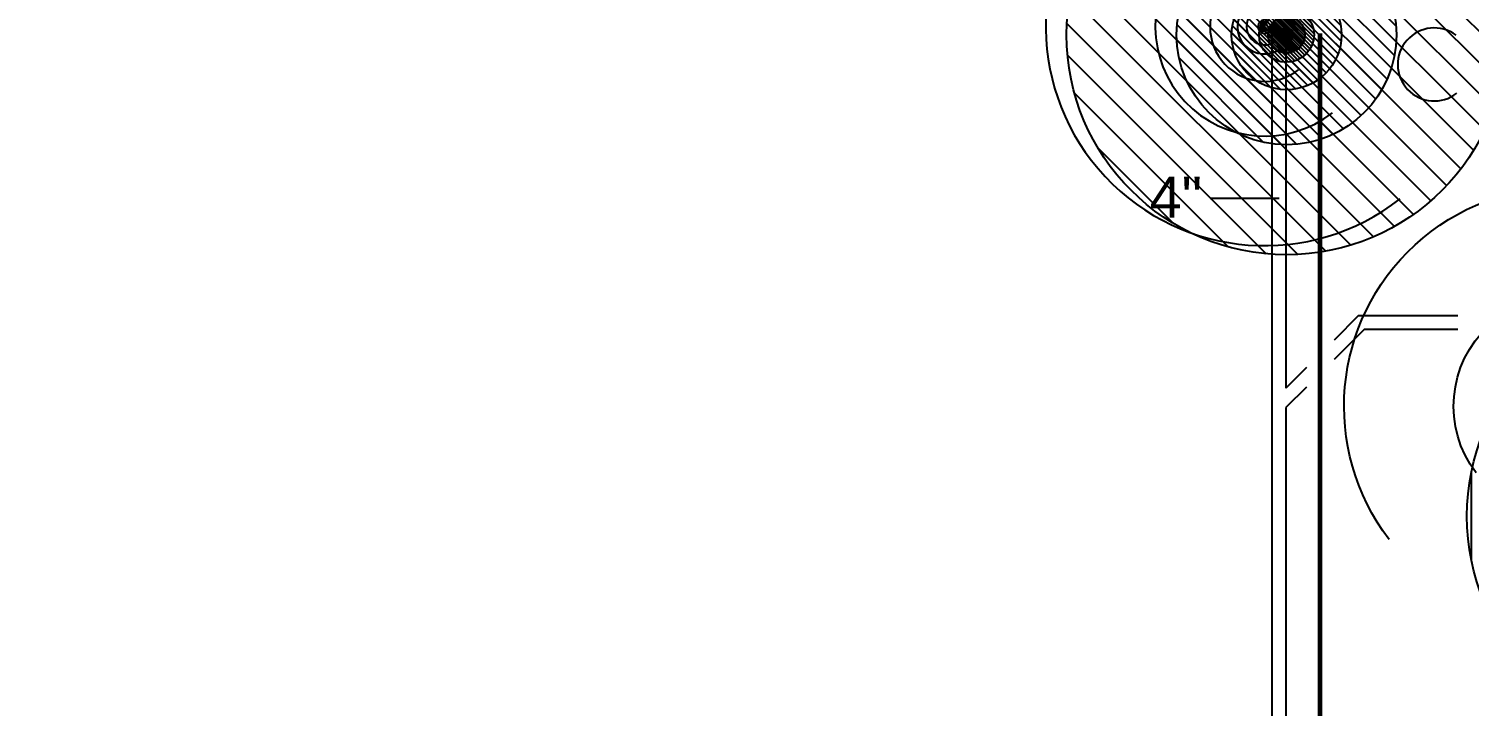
# Model space of a CAD drawing. Extents: x 2104 to 16979, y 4026 to 5124.
# Drawn here: x 8770.6 to 8927.8, y 4906.6 to 4980.5 of the extents above; entities that cross this region are included whole.
import ezdxf
from ezdxf import colors
from ezdxf.entities.mleader import LeaderData, LeaderLine
from ezdxf.math import Vec2, Vec3

# ---------------------------------------------------------------- set-up
doc = ezdxf.new("R2010")
doc.units = 0
doc.header["$LTSCALE"] = 18
doc.header["$MEASUREMENT"] = 0
doc.linetypes.add('VENT', pattern=[0.30000000000000004, 0.2, -0.1])
for name, color, linetype in [('G-ANNO-TEXT', 70, 'Continuous'), ('P-SAN-N', 6, 'Continuous'), ('P-SAN-N @ 1 (1)', 6, 'Continuous'), ('P-SAN-N @ 1 (2)', 6, 'Continuous'), ('P-SAN-N @ 12', 6, 'Continuous'), ('P-SAN-N @ 128', 6, 'Continuous'), ('P-SAN-N @ 16', 6, 'Continuous'), ('P-SAN-N @ 192', 6, 'Continuous'), ('P-SAN-N @ 2', 6, 'Continuous'), ('P-SAN-N @ 24', 6, 'Continuous'), ('P-SAN-N @ 384', 6, 'Continuous'), ('P-SAN-N @ 4', 6, 'Continuous'), ('P-SAN-N @ 48', 6, 'Continuous'), ('P-SAN-N @ 64', 6, 'Continuous'), ('P-SAN-N @ 768', 6, 'Continuous'), ('P-SAN-N @ 8', 6, 'Continuous'), ('P-SAN-N @ 96', 6, 'Continuous'), ('P-SANV-N', 5, 'VENT'), ('P-SANV-N @ 1 (1)', 5, 'VENT'), ('P-SANV-N @ 1 (2)', 5, 'VENT'), ('P-SANV-N @ 12', 5, 'VENT'), ('P-SANV-N @ 128', 5, 'VENT'), ('P-SANV-N @ 16', 5, 'VENT'), ('P-SANV-N @ 192', 5, 'VENT'), ('P-SANV-N @ 2', 5, 'VENT'), ('P-SANV-N @ 24', 5, 'VENT'), ('P-SANV-N @ 384', 5, 'VENT'), ('P-SANV-N @ 4', 5, 'VENT'), ('P-SANV-N @ 48', 5, 'VENT'), ('P-SANV-N @ 64', 5, 'VENT'), ('P-SANV-N @ 768', 5, 'VENT'), ('P-SANV-N @ 8', 5, 'VENT'), ('P-SANV-N @ 96', 5, 'VENT')]:
    doc.layers.add(name, color=color, linetype=linetype)
doc.layers.add('P-CW-N', color=4, linetype='Continuous', lineweight=60)
doc.layers.get('0').freeze()
doc.styles.add('Arial', font='arial.ttf')
doc.dimstyles.new('Loop048', dxfattribs={"dimscale": 0, "dimtxt": 0.09375, "dimasz": 0.03125, "dimexe": 0.0625, "dimexo": 0.0625, "dimgap": 0.09375, "dimtad": 1, "dimdec": 4, "dimzin": 3, "dimdsep": 46, "dimlunit": 4, "dimtxsty": 'Arial', "dimblk": 'OBLIQUE', "dimcen": 0.09375, "dimdle": 0.0625, "dimclrd": 256, "dimclre": 256, "dimclrt": 256, "dimadec": 4, "dimazin": 0, "dimtfac": 0.8, "dimtdec": 4, "dimtix": 1, "dimtofl": 0, "dimtmove": 1, "dimatfit": 0, "dimldrblk": 'LeaderNoteBlock', "dimfxl": 1, "dimfrac": 1, "dimtolj": 1, "dimtzin": 0, "dimlwd": -1, "dimlwe": -1, "dimarcsym": 0})

# ---------------------------------------------------------------- blocks, each defined once
blk = doc.blocks.new('*U7')
h = blk.add_hatch()
h.set_pattern_fill('ANSI31', color=256, scale=0.025, angle=135)
h.set_pattern_definition([(180, (0, 0), (-4.336808689942018e-19, -0.003125), [])])
edge = h.paths.add_edge_path()
edge.add_arc((-3.469446951953614e-18, -6.938893903907228e-18), 0.03125000000000001, 0, 360)
blk.add_circle((0, 0), 0.03125)
blk = doc.blocks.new('*U435')
at = {"layer": 'P-SANV-N @ 1 (1)', "rotation": 270}
blk.add_blockref('*U7', (8951.5, 4927.343581524154), dxfattribs=at)
at = {"layer": 'P-SANV-N @ 1 (2)', "rotation": 270}
blk.add_blockref('*U7', (8951.5, 4927.343581524154), dxfattribs=at)
at = {"layer": 'P-SANV-N @ 12', "xscale": 12, "yscale": 12, "zscale": 12, "rotation": 270}
blk.add_blockref('*U7', (8951.5, 4927.343581524154), dxfattribs=at)
at = {"layer": 'P-SANV-N @ 128', "xscale": 128, "yscale": 128, "zscale": 128, "rotation": 270}
blk.add_blockref('*U7', (8967.5, 4937.5), dxfattribs=at)
at = {"layer": 'P-SANV-N @ 16', "xscale": 16, "yscale": 16, "zscale": 16, "rotation": 270}
blk.add_blockref('*U7', (8951.5, 4927.343581524154), dxfattribs=at)
at = {"layer": 'P-SANV-N @ 192', "xscale": 192, "yscale": 192, "zscale": 192, "rotation": 270}
blk.add_blockref('*U7', (8951.5, 4927.343581524154), dxfattribs=at)
at = {"layer": 'P-SANV-N @ 2', "xscale": 2, "yscale": 2, "zscale": 2, "rotation": 270}
blk.add_blockref('*U7', (8951.5, 4927.343581524154), dxfattribs=at)
at = {"layer": 'P-SANV-N @ 24', "xscale": 24, "yscale": 24, "zscale": 24, "rotation": 270}
blk.add_blockref('*U7', (8951.5, 4927.343581524154), dxfattribs=at)
at = {"layer": 'P-SANV-N @ 384', "xscale": 384, "yscale": 384, "zscale": 384, "rotation": 270}
blk.add_blockref('*U7', (8951.5, 4927.343581524154), dxfattribs=at)
at = {"layer": 'P-SANV-N @ 4', "xscale": 4, "yscale": 4, "zscale": 4, "rotation": 270}
blk.add_blockref('*U7', (8951.5, 4927.343581524154), dxfattribs=at)
at = {"layer": 'P-SANV-N @ 48', "xscale": 48, "yscale": 48, "zscale": 48, "rotation": 270}
blk.add_blockref('*U7', (8928, 5011.5), dxfattribs=at)
at = {"layer": 'P-SANV-N @ 64', "xscale": 64, "yscale": 64, "zscale": 64, "rotation": 270}
blk.add_blockref('*U7', (8951.5, 4927.343581524154), dxfattribs=at)
at = {"layer": 'P-SANV-N @ 768', "xscale": 768, "yscale": 768, "zscale": 768, "rotation": 270}
blk.add_blockref('*U7', (8951.5, 4927.343581524154), dxfattribs=at)
at = {"layer": 'P-SANV-N @ 8', "xscale": 8, "yscale": 8, "zscale": 8, "rotation": 270}
blk.add_blockref('*U7', (8951.5, 4927.343581524154), dxfattribs=at)
at = {"layer": 'P-SANV-N @ 96', "xscale": 96, "yscale": 96, "zscale": 96, "rotation": 270}
blk.add_blockref('*U7', (8951.5, 4927.343581524154), dxfattribs=at)
blk = doc.blocks.new('*U436')
at = {"layer": 'P-SAN-N @ 1 (1)', "rotation": 315}
blk.add_blockref('*U7', (8907.81771134616, 4979.868580154854), dxfattribs=at)
at = {"layer": 'P-SAN-N @ 1 (2)', "rotation": 315}
blk.add_blockref('*U7', (8907.81771134616, 4979.868580154854), dxfattribs=at)
at = {"layer": 'P-SAN-N @ 12', "xscale": 12, "yscale": 12, "zscale": 12, "rotation": 315}
blk.add_blockref('*U7', (8907.81771134616, 4979.868580154854), dxfattribs=at)
at = {"layer": 'P-SAN-N @ 128', "xscale": 128, "yscale": 128, "zscale": 128, "rotation": 315}
blk.add_blockref('*U7', (8911.949747468305, 4998.363961030679), dxfattribs=at)
at = {"layer": 'P-SAN-N @ 16', "xscale": 16, "yscale": 16, "zscale": 16, "rotation": 315}
blk.add_blockref('*U7', (8907.81771134616, 4979.868580154854), dxfattribs=at)
at = {"layer": 'P-SAN-N @ 192', "xscale": 192, "yscale": 192, "zscale": 192, "rotation": 315}
blk.add_blockref('*U7', (8907.81771134616, 4979.868580154854), dxfattribs=at)
at = {"layer": 'P-SAN-N @ 2', "xscale": 2, "yscale": 2, "zscale": 2, "rotation": 315}
blk.add_blockref('*U7', (8907.81771134616, 4979.868580154854), dxfattribs=at)
at = {"layer": 'P-SAN-N @ 24', "xscale": 24, "yscale": 24, "zscale": 24, "rotation": 315}
blk.add_blockref('*U7', (8907.81771134616, 4979.868580154854), dxfattribs=at)
at = {"layer": 'P-SAN-N @ 384', "xscale": 383.9999999999999, "yscale": 383.9999999999999, "zscale": 383.9999999999999, "rotation": 315}
blk.add_blockref('*U7', (8907.81771134616, 4979.868580154854), dxfattribs=at)
at = {"layer": 'P-SAN-N @ 4', "xscale": 4, "yscale": 4, "zscale": 4, "rotation": 315}
blk.add_blockref('*U7', (8907.81771134616, 4979.868580154854), dxfattribs=at)
at = {"layer": 'P-SAN-N @ 48', "xscale": 47.99999999999999, "yscale": 47.99999999999999, "zscale": 47.99999999999999, "rotation": 315}
blk.add_blockref('*U7', (8907, 4992), dxfattribs=at)
at = {"layer": 'P-SAN-N @ 64', "xscale": 64, "yscale": 64, "zscale": 64, "rotation": 315}
blk.add_blockref('*U7', (8907.81771134616, 4979.868580154854), dxfattribs=at)
at = {"layer": 'P-SAN-N @ 768', "xscale": 767.9999999999999, "yscale": 767.9999999999999, "zscale": 767.9999999999999, "rotation": 315}
blk.add_blockref('*U7', (8907.81771134616, 4979.868580154854), dxfattribs=at)
at = {"layer": 'P-SAN-N @ 8', "xscale": 8, "yscale": 8, "zscale": 8, "rotation": 315}
blk.add_blockref('*U7', (8907.81771134616, 4979.868580154854), dxfattribs=at)
at = {"layer": 'P-SAN-N @ 96', "xscale": 95.99999999999999, "yscale": 95.99999999999999, "zscale": 95.99999999999999, "rotation": 315}
blk.add_blockref('*U7', (8907.81771134616, 4979.868580154854), dxfattribs=at)
blk = doc.blocks.new('*U26')
at = {"linetype": 'Continuous'}
blk.add_arc((0, 0), 0.03111555437015312, 188.2778165685707, 83.14387762092916, dxfattribs=at)
blk = doc.blocks.new('*U441')
at = {"layer": 'P-SANV-N @ 1 (1)', "rotation": 225}
blk.add_blockref('*U26', (8905.443958952397, 4980.757667451381), dxfattribs=at)
at = {"layer": 'P-SANV-N @ 1 (2)', "rotation": 225}
blk.add_blockref('*U26', (8905.443958952397, 4980.757667451381), dxfattribs=at)
at = {"layer": 'P-SANV-N @ 12', "xscale": 12, "yscale": 12, "zscale": 12, "rotation": 225}
blk.add_blockref('*U26', (8905.443958952397, 4980.757667451381), dxfattribs=at)
at = {"layer": 'P-SANV-N @ 128', "xscale": 128, "yscale": 128, "zscale": 128, "rotation": 225}
blk.add_blockref('*U26', (8923.939339828219, 4976.625631329235), dxfattribs=at)
at = {"layer": 'P-SANV-N @ 16', "xscale": 16, "yscale": 16, "zscale": 16, "rotation": 225}
blk.add_blockref('*U26', (8905.443958952397, 4980.757667451381), dxfattribs=at)
at = {"layer": 'P-SANV-N @ 192', "xscale": 192, "yscale": 192, "zscale": 192, "rotation": 225}
blk.add_blockref('*U26', (8905.443958952397, 4980.757667451381), dxfattribs=at)
at = {"layer": 'P-SANV-N @ 2', "xscale": 2, "yscale": 2, "zscale": 2, "rotation": 225}
blk.add_blockref('*U26', (8905.443958952397, 4980.757667451381), dxfattribs=at)
at = {"layer": 'P-SANV-N @ 24', "xscale": 24, "yscale": 24, "zscale": 24, "rotation": 225}
blk.add_blockref('*U26', (8905.443958952397, 4980.757667451381), dxfattribs=at)
at = {"layer": 'P-SANV-N @ 384', "xscale": 383.9999999999999, "yscale": 383.9999999999999, "zscale": 383.9999999999999, "rotation": 225}
blk.add_blockref('*U26', (8905.443958952397, 4980.757667451381), dxfattribs=at)
at = {"layer": 'P-SANV-N @ 4', "xscale": 4, "yscale": 4, "zscale": 4, "rotation": 225}
blk.add_blockref('*U26', (8905.443958952397, 4980.757667451381), dxfattribs=at)
at = {"layer": 'P-SANV-N @ 48', "xscale": 47.99999999999999, "yscale": 47.99999999999999, "zscale": 47.99999999999999, "rotation": 225}
blk.add_blockref('*U26', (8907, 4981.57537879754), dxfattribs=at)
at = {"layer": 'P-SANV-N @ 64', "xscale": 64, "yscale": 64, "zscale": 64, "rotation": 225}
blk.add_blockref('*U26', (8905.443958952397, 4980.757667451381), dxfattribs=at)
at = {"layer": 'P-SANV-N @ 768', "xscale": 767.9999999999999, "yscale": 767.9999999999999, "zscale": 767.9999999999999, "rotation": 225}
blk.add_blockref('*U26', (8905.443958952397, 4980.757667451381), dxfattribs=at)
at = {"layer": 'P-SANV-N @ 8', "xscale": 8, "yscale": 8, "zscale": 8, "rotation": 225}
blk.add_blockref('*U26', (8905.443958952397, 4980.757667451381), dxfattribs=at)
at = {"layer": 'P-SANV-N @ 96', "xscale": 95.99999999999999, "yscale": 95.99999999999999, "zscale": 95.99999999999999, "rotation": 225}
blk.add_blockref('*U26', (8905.443958952397, 4980.757667451381), dxfattribs=at)
blk = doc.blocks.new('*U8')
at = {"linetype": 'Continuous'}
blk.add_arc((0, 0), 0.03111555437015312, 232.5669694738212, 127.4330305261797, dxfattribs=at)
blk = doc.blocks.new('*U442')
at = {"layer": 'P-SANV-N @ 1 (1)', "xscale": -1, "rotation": 270}
blk.add_blockref('*U8', (8938, 4939.343581524154), dxfattribs=at)
at = {"layer": 'P-SANV-N @ 1 (2)', "xscale": -1, "rotation": 270}
blk.add_blockref('*U8', (8938, 4939.343581524154), dxfattribs=at)
at = {"layer": 'P-SANV-N @ 12', "xscale": -12, "yscale": 12, "zscale": 12, "rotation": 270}
blk.add_blockref('*U8', (8938, 4939.343581524154), dxfattribs=at)
at = {"layer": 'P-SANV-N @ 128', "xscale": -128, "yscale": 128, "zscale": 128, "rotation": 270}
blk.add_blockref('*U8', (8954, 4949.5), dxfattribs=at)
at = {"layer": 'P-SANV-N @ 16', "xscale": -16, "yscale": 16, "zscale": 16, "rotation": 270}
blk.add_blockref('*U8', (8938, 4939.343581524154), dxfattribs=at)
at = {"layer": 'P-SANV-N @ 192', "xscale": -192, "yscale": 192, "zscale": 192, "rotation": 270}
blk.add_blockref('*U8', (8938, 4939.343581524154), dxfattribs=at)
at = {"layer": 'P-SANV-N @ 2', "xscale": -2, "yscale": 2, "zscale": 2, "rotation": 270}
blk.add_blockref('*U8', (8938, 4939.343581524154), dxfattribs=at)
at = {"layer": 'P-SANV-N @ 24', "xscale": -24, "yscale": 24, "zscale": 24, "rotation": 270}
blk.add_blockref('*U8', (8938, 4939.343581524154), dxfattribs=at)
at = {"layer": 'P-SANV-N @ 384', "xscale": -384, "yscale": 384, "zscale": 384, "rotation": 270}
blk.add_blockref('*U8', (8938, 4939.343581524154), dxfattribs=at)
at = {"layer": 'P-SANV-N @ 4', "xscale": -4, "yscale": 4, "zscale": 4, "rotation": 270}
blk.add_blockref('*U8', (8938, 4939.343581524154), dxfattribs=at)
at = {"layer": 'P-SANV-N @ 48', "xscale": -48, "yscale": 48, "zscale": 48, "rotation": 270}
blk.add_blockref('*U8', (8946, 4948.5), dxfattribs=at)
at = {"layer": 'P-SANV-N @ 64', "xscale": -64, "yscale": 64, "zscale": 64, "rotation": 270}
blk.add_blockref('*U8', (8938, 4939.343581524154), dxfattribs=at)
at = {"layer": 'P-SANV-N @ 768', "xscale": -768, "yscale": 768, "zscale": 768, "rotation": 270}
blk.add_blockref('*U8', (8938, 4939.343581524154), dxfattribs=at)
at = {"layer": 'P-SANV-N @ 8', "xscale": -8, "yscale": 8, "zscale": 8, "rotation": 270}
blk.add_blockref('*U8', (8938, 4939.343581524154), dxfattribs=at)
at = {"layer": 'P-SANV-N @ 96', "xscale": -96, "yscale": 96, "zscale": 96, "rotation": 270}
blk.add_blockref('*U8', (8938, 4939.343581524154), dxfattribs=at)
blk = doc.blocks.new('_Oblique')
at = {"color": 0, "linetype": 'ByBlock', "lineweight": -2}
blk.add_line((-0.5, -0.5), (0.5, 0.5), dxfattribs=at)
blk = doc.blocks.new('LeaderNoteBlock')
blk.add_ellipse((0, 0), major_axis=(1, -1.836909530733566e-16), ratio=0.2499999999998295, start_param=5.387520513321723, end_param=10.32044275462724)

msp = doc.modelspace()

# ---------------------------------------------------------------- linework, layer by layer
at = {"layer": 'P-CW-N'}
msp.add_line((8911.5, 4888.5), (8911.5, 4980), dxfattribs=at)
at = {"layer": 'P-SAN-N'}
for p, q in [((8906.249999999998, 4890.31066017178), (8906.250000000002, 4980.283797799093)), ((8907.75, 4980.283797799094), (8907.749999999998, 4941.310660172252)), ((8915.689339827746, 4949.250000000001), (8913, 4946.560660172254)), ((8915.689339827746, 4949.25), (8926.5, 4949.25)), ((8916.310660173855, 4947.750000000001), (8913, 4944.439339826195)), ((8916.310660173851, 4947.750000000001), (8926.5, 4947.750000000001)), ((8910, 4943.560660172253), (8907.75, 4941.310660172253)), ((8910, 4941.43933982624), (8907.75, 4939.189339826273)), ((8907.749999999998, 4939.189339826273), (8907.749999999998, 4889.689339828218))]:
    msp.add_line(p, q, dxfattribs=at)

# ---------------------------------------------------------------- block references
msp.add_blockref('*U436', (0, 0), dxfattribs=at)
at = {"layer": 'P-SANV-N'}
for name in ['*U441', '*U435', '*U442']:
    msp.add_blockref(name, (0, 0), dxfattribs=at)

# ---------------------------------------------------------------- texts
at = {"layer": 'G-ANNO-TEXT', "insert": (8898.599999999627, 4964.400000000373), "char_height": 4.5, "width": 29.09999999999854, "attachment_point": 3, "style": 'Arial'}
msp.add_mtext('\\A1;4"', dxfattribs=at)

# ---------------------------------------------------------------- leaders
at = {"layer": 'G-ANNO-TEXT'}
msp.add_leader([(8907, 4962), (8901, 4962), (8899.5, 4962)], dimstyle='Loop048', override={"dimscale": 0}, dxfattribs=at)
ml = msp.add_multileader_mtext('Standard', dxfattribs=at)
ml.set_content('\\pxt1;FURNISH 18"x18" RATED ACCESS PANEL TO BE INSTALLED BY GENERAL CONTRACTOR', color=256, style='Arial')
ml.set_leader_properties(color=256, linetype='ByLayer', lineweight=-1)
ml.build(insert=Vec2(0, 0))
ml.multileader.update_dxf_attribs({"has_dogleg": 0, "dogleg_length": 0.125, "arrow_head_size": 6, "scale": 48})
ctx = ml.context
ctx.base_point, ctx.scale, ctx.char_height, ctx.arrow_head_size, ctx.landing_gap_size, ctx.plane_origin = Vec3(6961.5, 4972.5), 48, 4.5, 6, 1.5, Vec3(6849, 4953)
notes = []
notes.append((ctx, [(0, (1, 1, 0), (6955.5, 4972.5), (1, 0), 6, [(0, [(6849, 4953), (6868.5, 4972.5)], 0, [])])]))
ctx.mtext.insert, ctx.mtext.width, ctx.mtext.flow_direction = Vec3(6963, 4974.788369713506), 91.2105548021209, 5
ml = msp.add_multileader_mtext('Standard', dxfattribs=at)
ml.set_content('\\pxt1;FURNISH 18"x18" RATED ACCESS PANEL TO BE INSTALLED BY GENERAL CONTRACTOR', color=256, style='Arial')
ml.set_leader_properties(color=256, linetype='ByLayer', lineweight=-1)
ml.build(insert=Vec2(0, 0))
ml.multileader.update_dxf_attribs({"has_dogleg": 0, "dogleg_length": 0.125, "arrow_head_size": 6, "scale": 48})
ctx = ml.context
ctx.base_point, ctx.scale, ctx.char_height, ctx.arrow_head_size, ctx.landing_gap_size, ctx.plane_origin = Vec3(6274.5, 4917), 48, 4.5, 6, 1.5, Vec3(6157.5, 4869)
notes.append((ctx, [(0, (1, 1, 0), (6268.5, 4917), (1, 0), 6, [(0, [(6153, 4849.5), (6196.5, 4917)], 0, [])])]))
ctx.mtext.insert, ctx.mtext.width, ctx.mtext.flow_direction = Vec3(6276, 4919.288369713506), 83.89541749058299, 5
for ctx, leaders in notes:
    for number, flags, end, landing, length, lines in leaders:
        leader = LeaderData()
        leader.index, (leader.has_last_leader_line, leader.has_dogleg_vector, leader.attachment_direction) = number, flags
        leader.last_leader_point, leader.dogleg_vector, leader.dogleg_length = Vec3(end), Vec3(landing), length
        for number, points, colour, breaks in lines:
            line = LeaderLine()
            line.index, line.vertices, line.color, line.breaks = number, Vec3.list(points), colors.encode_raw_color(colour), breaks
            leader.lines.append(line)
        ctx.leaders.append(leader)

doc.saveas('drawing.dxf')
